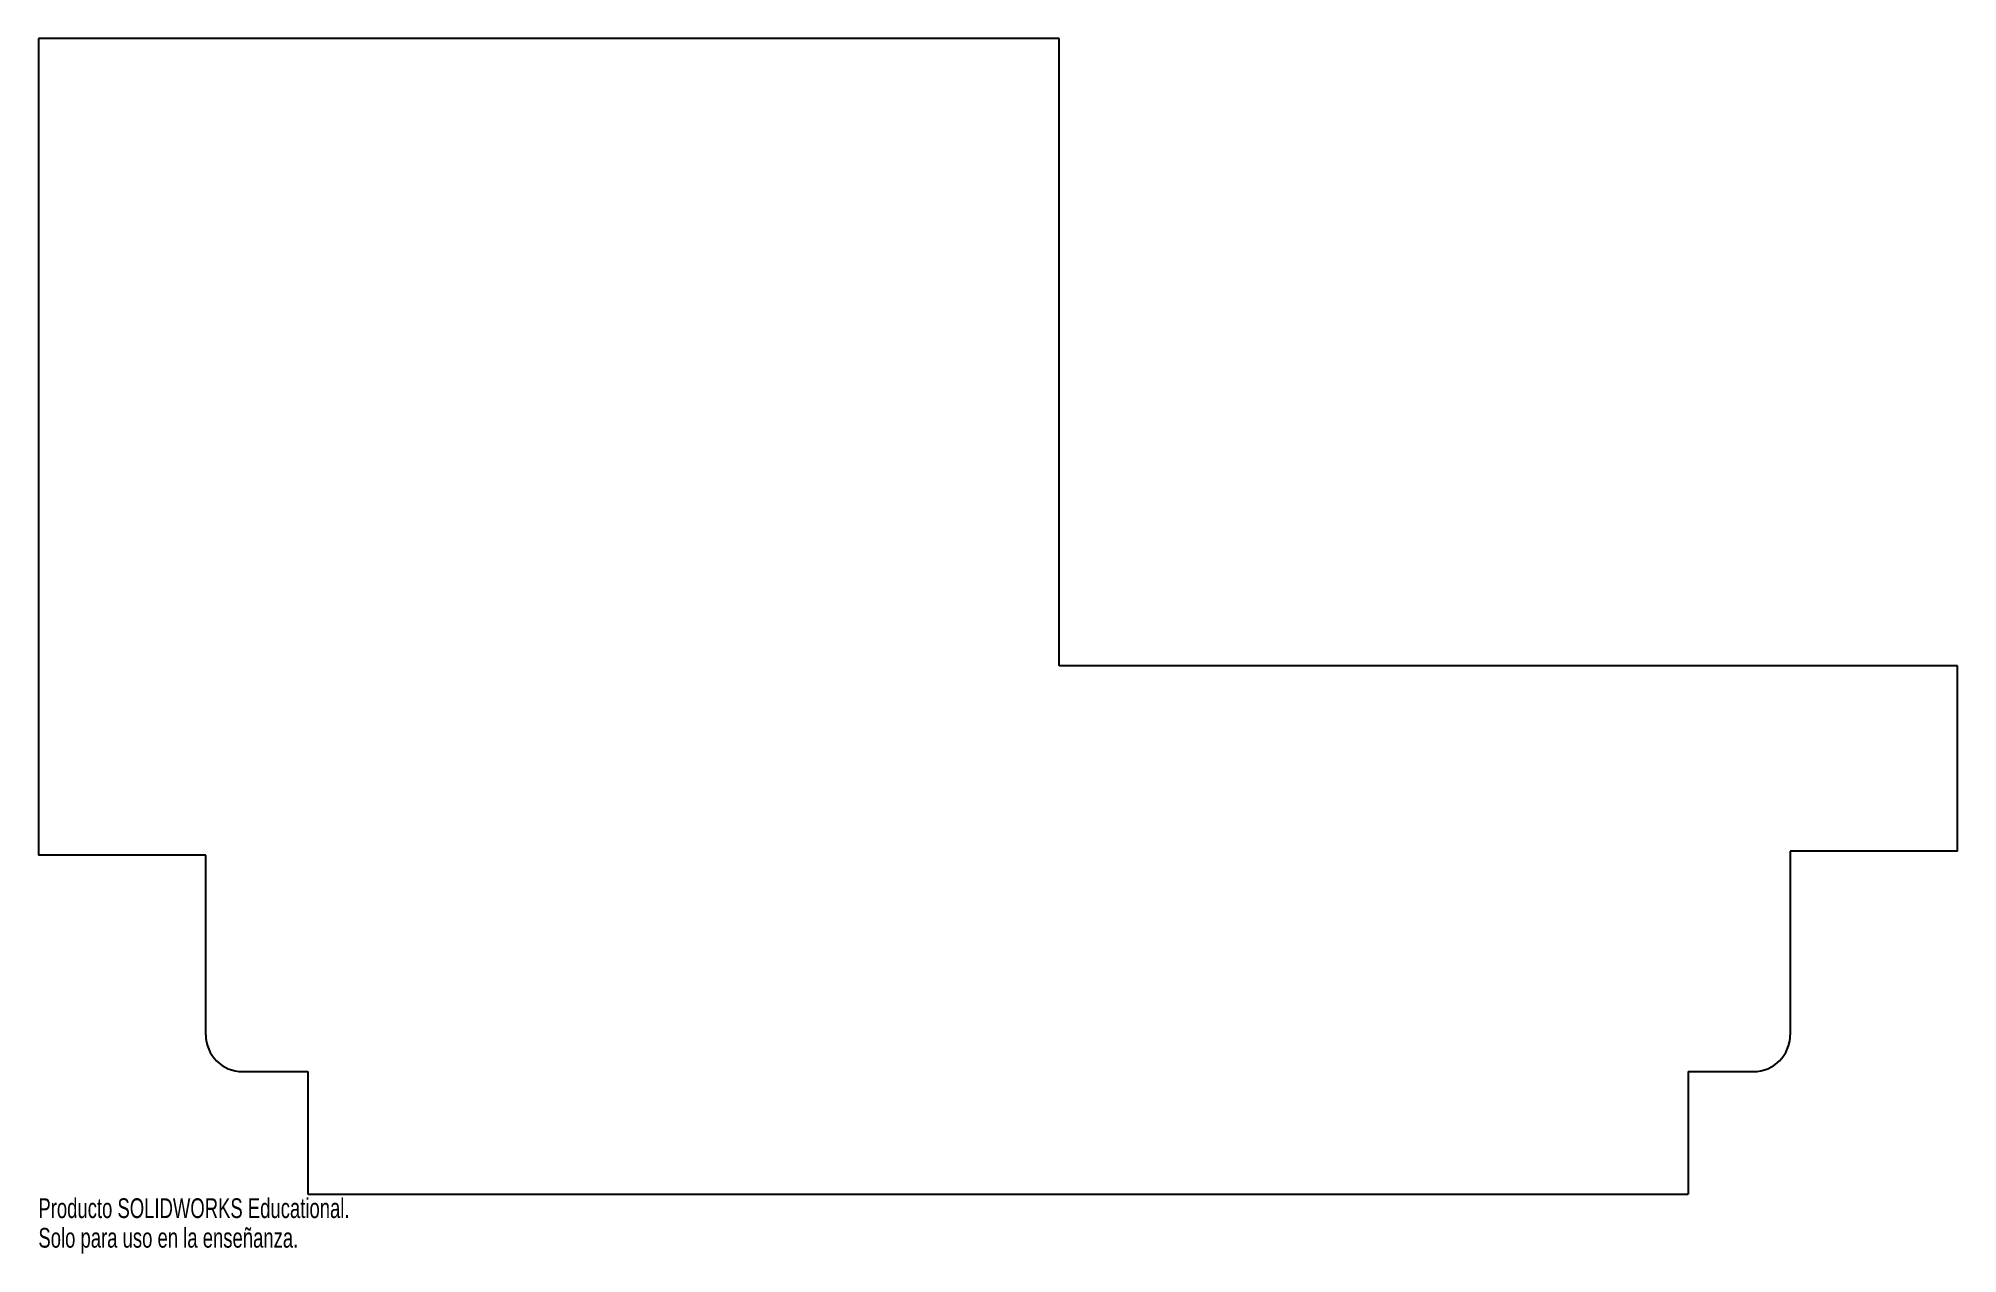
# Model space of a CAD drawing. Header units: millimetres. Extents: x -125 to 345, y -170 to 128.
import ezdxf

# ---------------------------------------------------------------- set-up
doc = ezdxf.new("R2010")
doc.units = ezdxf.units.MM
doc.styles.add('SLDTEXTSTYLE0', font='TXT', dxfattribs={"width": 0.7})

msp = doc.modelspace()

# ---------------------------------------------------------------- linework, layer by layer
at = {"color": 7, "linetype": 'Continuous', "lineweight": 25}
for p, q in [((-125, 128), (-125, -72)), ((125, 128), (-125, 128)), ((125, -25.66), (125, 128)), ((345, -25.66), (125, -25.66)), ((345, -71), (345, -25.66)), ((-84, -72), (-125, -72)), ((-84, -116), (-84, -72)), ((345, -71), (304, -71)), ((304, -71), (304, -116)), ((-75, -125), (-59, -125)), ((-59, -125), (-59, -155)), ((279, -125), (279, -155)), ((279, -125), (295, -125)), ((-59, -155), (279, -155))]:
    msp.add_line(p, q, dxfattribs=at)
for centre, start, end in [((-75, -116), 180, 270), ((295, -116), 270, 0)]:
    msp.add_arc(centre, 9, start, end, dxfattribs=at)

# ---------------------------------------------------------------- texts
at = {"color": 7, "linetype": 'Continuous', "char_height": 4.8336, "attachment_point": 1, "style": 'SLDTEXTSTYLE0'}
for s, insert in [('Producto SOLIDWORKS Educational.', (-125, -156.02)), ('Solo para uso en la enseñanza.', (-125, -163.27))]:
    msp.add_mtext(s, dxfattribs=dict(at, insert=insert))

doc.saveas('drawing.dxf')
